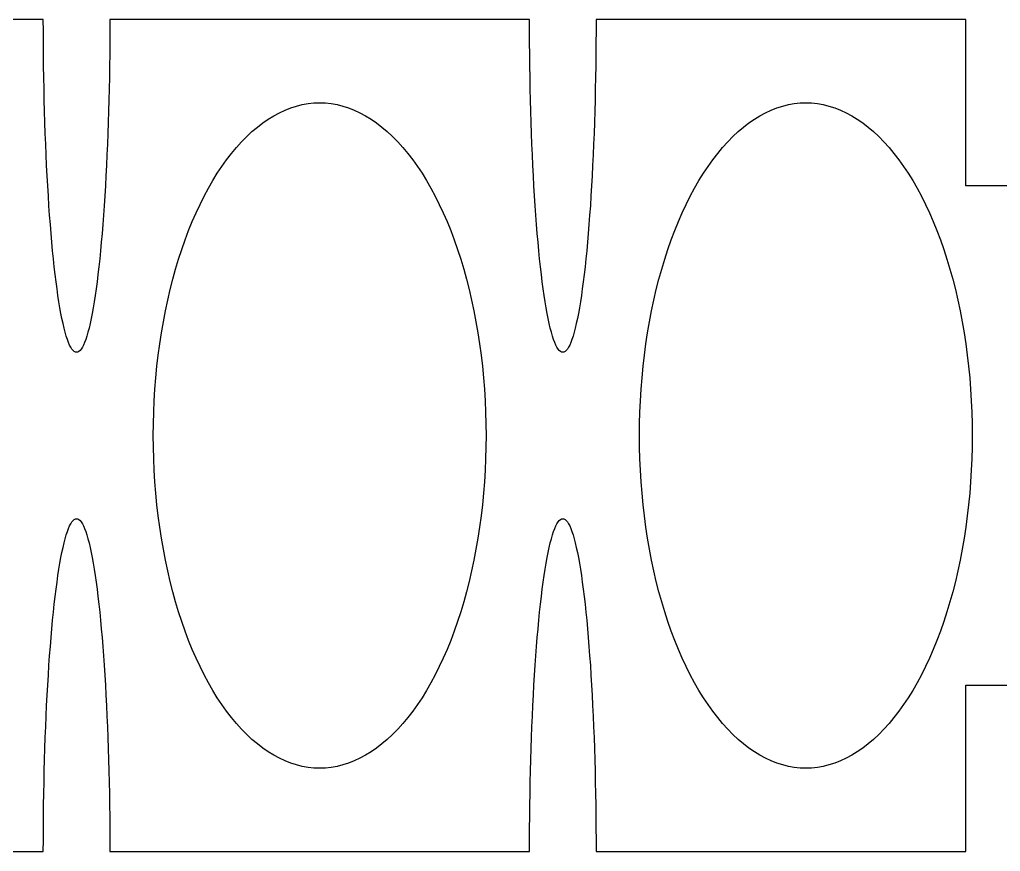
# Model space of a CAD drawing. Header units: metres. Extents: x -317 to 317, y -178 to -110.
# Drawn here: x -154.2 to -115.88, y -142.5 to -110 of the extents above; entities that cross this region are included whole.
import ezdxf

# ---------------------------------------------------------------- set-up
doc = ezdxf.new("R2010")
doc.units = ezdxf.units.M

msp = doc.modelspace()

# ---------------------------------------------------------------- linework, layer by layer
for p, q in [((-153.276, -110), (-167.723, -110)), ((-153.275, -110.454), (-153.276, -110)), ((-150.676, -110), (-150.677, -110.454)), ((-134.279, -110), (-150.676, -110)), ((-134.278, -110.454), (-134.279, -110)), ((-131.679, -110), (-131.68, -110.454)), ((-117.232, -110), (-131.679, -110)), ((-117.232, -116.5), (-117.232, -110)), ((-153.273, -110.907), (-153.275, -110.454)), ((-150.677, -110.454), (-150.679, -110.907)), ((-134.276, -110.907), (-134.278, -110.454)), ((-131.68, -110.454), (-131.682, -110.907)), ((-153.269, -111.359), (-153.273, -110.907)), ((-150.679, -110.907), (-150.683, -111.359)), ((-134.272, -111.359), (-134.276, -110.907)), ((-131.682, -110.907), (-131.686, -111.359)), ((-153.264, -111.809), (-153.269, -111.359)), ((-150.683, -111.359), (-150.689, -111.809)), ((-134.267, -111.809), (-134.272, -111.359)), ((-131.686, -111.359), (-131.692, -111.809)), ((-153.257, -112.257), (-153.264, -111.809)), ((-150.689, -111.809), (-150.696, -112.257)), ((-134.259, -112.257), (-134.267, -111.809)), ((-131.692, -111.809), (-131.699, -112.257)), ((-153.248, -112.703), (-153.257, -112.257)), ((-150.696, -112.257), (-150.705, -112.703)), ((-134.251, -112.703), (-134.259, -112.257)), ((-131.699, -112.257), (-131.708, -112.703)), ((-153.238, -113.145), (-153.248, -112.703)), ((-150.705, -112.703), (-150.715, -113.145)), ((-134.241, -113.145), (-134.251, -112.703)), ((-131.708, -112.703), (-131.718, -113.145)), ((-153.226, -113.583), (-153.238, -113.145)), ((-150.715, -113.145), (-150.727, -113.583)), ((-143.606, -113.447), (-143.382, -113.377)), ((-143.382, -113.377), (-143.157, -113.321)), ((-143.157, -113.321), (-142.931, -113.282)), ((-142.931, -113.282), (-142.705, -113.258)), ((-142.705, -113.258), (-142.478, -113.25)), ((-142.478, -113.25), (-142.251, -113.258)), ((-142.251, -113.258), (-142.024, -113.282)), ((-142.024, -113.282), (-141.798, -113.321)), ((-141.798, -113.321), (-141.573, -113.377)), ((-141.573, -113.377), (-141.349, -113.447)), ((-134.229, -113.583), (-134.241, -113.145)), ((-131.718, -113.145), (-131.73, -113.583)), ((-124.609, -113.447), (-124.385, -113.377)), ((-124.385, -113.377), (-124.16, -113.321)), ((-124.16, -113.321), (-123.934, -113.282)), ((-123.934, -113.282), (-123.708, -113.258)), ((-123.708, -113.258), (-123.481, -113.25)), ((-123.481, -113.25), (-123.254, -113.258)), ((-123.254, -113.258), (-123.027, -113.282)), ((-123.027, -113.282), (-122.801, -113.321)), ((-122.801, -113.321), (-122.576, -113.377)), ((-122.576, -113.377), (-122.352, -113.447)), ((-153.213, -114.017), (-153.226, -113.583)), ((-150.727, -113.583), (-150.74, -114.017)), ((-144.486, -113.886), (-144.269, -113.754)), ((-144.269, -113.754), (-144.05, -113.636)), ((-144.05, -113.636), (-143.829, -113.534)), ((-143.829, -113.534), (-143.606, -113.447)), ((-141.349, -113.447), (-141.126, -113.534)), ((-141.126, -113.534), (-140.905, -113.636)), ((-140.905, -113.636), (-140.686, -113.754)), ((-140.686, -113.754), (-140.469, -113.886)), ((-134.216, -114.017), (-134.229, -113.583)), ((-131.73, -113.583), (-131.743, -114.017)), ((-125.489, -113.886), (-125.272, -113.754)), ((-125.272, -113.754), (-125.053, -113.636)), ((-125.053, -113.636), (-124.832, -113.534)), ((-124.832, -113.534), (-124.609, -113.447)), ((-122.352, -113.447), (-122.129, -113.534)), ((-122.129, -113.534), (-121.908, -113.636)), ((-121.908, -113.636), (-121.689, -113.754)), ((-121.689, -113.754), (-121.472, -113.886)), ((-153.198, -114.446), (-153.213, -114.017)), ((-150.74, -114.017), (-150.755, -114.446)), ((-145.122, -114.374), (-144.913, -114.197)), ((-144.913, -114.197), (-144.701, -114.034)), ((-144.701, -114.034), (-144.486, -113.886)), ((-140.469, -113.886), (-140.255, -114.034)), ((-140.255, -114.034), (-140.043, -114.197)), ((-140.043, -114.197), (-139.834, -114.374)), ((-134.201, -114.446), (-134.216, -114.017)), ((-131.743, -114.017), (-131.758, -114.446)), ((-126.124, -114.374), (-125.916, -114.197)), ((-125.916, -114.197), (-125.704, -114.034)), ((-125.704, -114.034), (-125.489, -113.886)), ((-121.472, -113.886), (-121.258, -114.034)), ((-121.258, -114.034), (-121.046, -114.197)), ((-121.046, -114.197), (-120.837, -114.374)), ((-153.182, -114.87), (-153.198, -114.446)), ((-150.755, -114.446), (-150.771, -114.87)), ((-145.529, -114.772), (-145.327, -114.566)), ((-145.327, -114.566), (-145.122, -114.374)), ((-139.834, -114.374), (-139.628, -114.566)), ((-139.628, -114.566), (-139.426, -114.772)), ((-134.185, -114.87), (-134.201, -114.446)), ((-131.758, -114.446), (-131.774, -114.87)), ((-126.532, -114.772), (-126.33, -114.566)), ((-126.33, -114.566), (-126.124, -114.374)), ((-120.837, -114.374), (-120.631, -114.566)), ((-120.631, -114.566), (-120.429, -114.772)), ((-153.164, -115.288), (-153.182, -114.87)), ((-150.771, -114.87), (-150.789, -115.288)), ((-145.728, -114.992), (-145.529, -114.772)), ((-139.426, -114.772), (-139.228, -114.992)), ((-134.167, -115.288), (-134.185, -114.87)), ((-131.774, -114.87), (-131.792, -115.288)), ((-126.731, -114.992), (-126.532, -114.772)), ((-120.429, -114.772), (-120.231, -114.992)), ((-153.145, -115.699), (-153.164, -115.288)), ((-150.789, -115.288), (-150.808, -115.699)), ((-146.112, -115.473), (-145.922, -115.225)), ((-145.922, -115.225), (-145.728, -114.992)), ((-139.228, -114.992), (-139.033, -115.225)), ((-139.033, -115.225), (-138.843, -115.473)), ((-134.148, -115.699), (-134.167, -115.288)), ((-131.792, -115.288), (-131.811, -115.699)), ((-127.115, -115.473), (-126.925, -115.225)), ((-126.925, -115.225), (-126.731, -114.992)), ((-120.231, -114.992), (-120.036, -115.225)), ((-120.036, -115.225), (-119.846, -115.473)), ((-153.124, -116.103), (-153.145, -115.699)), ((-150.808, -115.699), (-150.828, -116.103)), ((-146.48, -116.006), (-146.298, -115.733)), ((-146.298, -115.733), (-146.112, -115.473)), ((-138.843, -115.473), (-138.657, -115.733)), ((-138.657, -115.733), (-138.476, -116.006)), ((-134.127, -116.103), (-134.148, -115.699)), ((-131.811, -115.699), (-131.831, -116.103)), ((-127.483, -116.006), (-127.301, -115.733)), ((-127.301, -115.733), (-127.115, -115.473)), ((-119.846, -115.473), (-119.66, -115.733)), ((-119.66, -115.733), (-119.479, -116.006)), ((-153.102, -116.5), (-153.124, -116.103)), ((-150.828, -116.103), (-150.85, -116.5)), ((-146.656, -116.291), (-146.48, -116.006)), ((-138.476, -116.006), (-138.3, -116.291)), ((-134.105, -116.5), (-134.127, -116.103)), ((-131.831, -116.103), (-131.853, -116.5)), ((-127.659, -116.291), (-127.483, -116.006)), ((-119.479, -116.006), (-119.303, -116.291)), ((-153.079, -116.889), (-153.102, -116.5)), ((-150.85, -116.5), (-150.874, -116.889)), ((-146.827, -116.589), (-146.656, -116.291)), ((-138.3, -116.291), (-138.128, -116.589)), ((-134.082, -116.889), (-134.105, -116.5)), ((-131.853, -116.5), (-131.877, -116.889)), ((-127.83, -116.589), (-127.659, -116.291)), ((-119.303, -116.291), (-119.131, -116.589)), ((-115.108, -116.5), (-117.232, -116.5)), ((-146.993, -116.899), (-146.827, -116.589)), ((-138.128, -116.589), (-137.962, -116.899)), ((-127.996, -116.899), (-127.83, -116.589)), ((-119.131, -116.589), (-118.965, -116.899)), ((-153.054, -117.27), (-153.079, -116.889)), ((-150.874, -116.889), (-150.899, -117.27)), ((-147.308, -117.551), (-147.153, -117.219)), ((-147.153, -117.219), (-146.993, -116.899)), ((-137.962, -116.899), (-137.802, -117.219)), ((-137.802, -117.219), (-137.647, -117.551)), ((-134.057, -117.27), (-134.082, -116.889)), ((-131.877, -116.889), (-131.901, -117.27)), ((-128.311, -117.551), (-128.156, -117.219)), ((-128.156, -117.219), (-127.996, -116.899)), ((-118.965, -116.899), (-118.805, -117.219)), ((-118.805, -117.219), (-118.65, -117.551)), ((-153.028, -117.641), (-153.054, -117.27)), ((-153.001, -118.004), (-153.028, -117.641)), ((-150.925, -117.641), (-150.952, -118.004)), ((-150.899, -117.27), (-150.925, -117.641)), ((-147.457, -117.894), (-147.308, -117.551)), ((-137.647, -117.551), (-137.498, -117.894)), ((-134.031, -117.641), (-134.057, -117.27)), ((-134.004, -118.004), (-134.031, -117.641)), ((-131.928, -117.641), (-131.955, -118.004)), ((-131.901, -117.27), (-131.928, -117.641)), ((-128.46, -117.894), (-128.311, -117.551)), ((-118.65, -117.551), (-118.501, -117.894)), ((-152.972, -118.356), (-153.001, -118.004)), ((-150.952, -118.004), (-150.98, -118.356)), ((-147.6, -118.246), (-147.457, -117.894)), ((-137.498, -117.894), (-137.356, -118.246)), ((-133.975, -118.356), (-134.004, -118.004)), ((-131.955, -118.004), (-131.983, -118.356)), ((-128.603, -118.246), (-128.46, -117.894)), ((-118.501, -117.894), (-118.359, -118.246)), ((-152.942, -118.699), (-152.972, -118.356)), ((-150.98, -118.356), (-151.01, -118.699)), ((-147.736, -118.609), (-147.6, -118.246)), ((-137.356, -118.246), (-137.219, -118.609)), ((-133.945, -118.699), (-133.975, -118.356)), ((-131.983, -118.356), (-132.013, -118.699)), ((-128.739, -118.609), (-128.603, -118.246)), ((-118.359, -118.246), (-118.222, -118.609)), ((-152.911, -119.031), (-152.942, -118.699)), ((-151.01, -118.699), (-151.041, -119.031)), ((-147.866, -118.98), (-147.736, -118.609)), ((-137.219, -118.609), (-137.089, -118.98)), ((-133.914, -119.031), (-133.945, -118.699)), ((-132.013, -118.699), (-132.044, -119.031)), ((-128.869, -118.98), (-128.739, -118.609)), ((-118.222, -118.609), (-118.092, -118.98)), ((-152.879, -119.351), (-152.911, -119.031)), ((-151.041, -119.031), (-151.073, -119.351)), ((-147.99, -119.361), (-147.866, -118.98)), ((-137.089, -118.98), (-136.965, -119.361)), ((-133.882, -119.351), (-133.914, -119.031)), ((-132.044, -119.031), (-132.076, -119.351)), ((-128.993, -119.361), (-128.869, -118.98)), ((-118.092, -118.98), (-117.968, -119.361)), ((-152.846, -119.661), (-152.879, -119.351)), ((-151.073, -119.351), (-151.106, -119.661)), ((-148.107, -119.75), (-147.99, -119.361)), ((-136.965, -119.361), (-136.849, -119.75)), ((-133.849, -119.661), (-133.882, -119.351)), ((-132.076, -119.351), (-132.109, -119.661)), ((-129.11, -119.75), (-128.993, -119.361)), ((-117.968, -119.361), (-117.852, -119.75)), ((-152.812, -119.959), (-152.846, -119.661)), ((-151.106, -119.661), (-151.141, -119.959)), ((-148.217, -120.147), (-148.107, -119.75)), ((-136.849, -119.75), (-136.739, -120.147)), ((-133.815, -119.959), (-133.849, -119.661)), ((-132.109, -119.661), (-132.144, -119.959)), ((-129.22, -120.147), (-129.11, -119.75)), ((-117.852, -119.75), (-117.742, -120.147)), ((-152.777, -120.244), (-152.812, -119.959)), ((-152.74, -120.517), (-152.777, -120.244)), ((-151.176, -120.244), (-151.212, -120.517)), ((-151.141, -119.959), (-151.176, -120.244)), ((-148.32, -120.551), (-148.217, -120.147)), ((-136.739, -120.147), (-136.636, -120.551)), ((-133.78, -120.244), (-133.815, -119.959)), ((-133.743, -120.517), (-133.78, -120.244)), ((-132.179, -120.244), (-132.215, -120.517)), ((-132.144, -119.959), (-132.179, -120.244)), ((-129.323, -120.551), (-129.22, -120.147)), ((-117.742, -120.147), (-117.639, -120.551)), ((-152.703, -120.777), (-152.74, -120.517)), ((-151.212, -120.517), (-151.249, -120.777)), ((-148.416, -120.962), (-148.32, -120.551)), ((-136.636, -120.551), (-136.54, -120.962)), ((-133.706, -120.777), (-133.743, -120.517)), ((-132.215, -120.517), (-132.252, -120.777)), ((-129.419, -120.962), (-129.323, -120.551)), ((-117.639, -120.551), (-117.543, -120.962)), ((-152.665, -121.025), (-152.703, -120.777)), ((-152.626, -121.258), (-152.665, -121.025)), ((-151.287, -121.025), (-151.326, -121.258)), ((-151.249, -120.777), (-151.287, -121.025)), ((-148.504, -121.38), (-148.416, -120.962)), ((-136.54, -120.962), (-136.451, -121.38)), ((-133.668, -121.025), (-133.706, -120.777)), ((-133.629, -121.258), (-133.668, -121.025)), ((-132.29, -121.025), (-132.329, -121.258)), ((-132.252, -120.777), (-132.29, -121.025)), ((-129.507, -121.38), (-129.419, -120.962)), ((-117.543, -120.962), (-117.454, -121.38)), ((-152.587, -121.478), (-152.626, -121.258)), ((-152.546, -121.684), (-152.587, -121.478)), ((-151.366, -121.478), (-151.406, -121.684)), ((-151.326, -121.258), (-151.366, -121.478)), ((-148.586, -121.804), (-148.504, -121.38)), ((-136.451, -121.38), (-136.37, -121.804)), ((-133.59, -121.478), (-133.629, -121.258)), ((-133.549, -121.684), (-133.59, -121.478)), ((-132.369, -121.478), (-132.409, -121.684)), ((-132.329, -121.258), (-132.369, -121.478)), ((-129.589, -121.804), (-129.507, -121.38)), ((-117.454, -121.38), (-117.373, -121.804)), ((-152.505, -121.876), (-152.546, -121.684)), ((-151.406, -121.684), (-151.448, -121.876)), ((-148.66, -122.233), (-148.586, -121.804)), ((-136.37, -121.804), (-136.296, -122.233)), ((-133.508, -121.876), (-133.549, -121.684)), ((-132.409, -121.684), (-132.45, -121.876)), ((-129.663, -122.233), (-129.589, -121.804)), ((-117.373, -121.804), (-117.299, -122.233)), ((-152.463, -122.053), (-152.505, -121.876)), ((-152.421, -122.216), (-152.463, -122.053)), ((-152.378, -122.364), (-152.421, -122.216)), ((-151.532, -122.216), (-151.575, -122.364)), ((-151.489, -122.053), (-151.532, -122.216)), ((-151.448, -121.876), (-151.489, -122.053)), ((-148.726, -122.667), (-148.66, -122.233)), ((-136.296, -122.233), (-136.23, -122.667)), ((-133.466, -122.053), (-133.508, -121.876)), ((-133.424, -122.216), (-133.466, -122.053)), ((-133.381, -122.364), (-133.424, -122.216)), ((-132.535, -122.216), (-132.578, -122.364)), ((-132.492, -122.053), (-132.535, -122.216)), ((-132.45, -121.876), (-132.492, -122.053)), ((-129.729, -122.667), (-129.663, -122.233)), ((-117.299, -122.233), (-117.233, -122.667)), ((-152.335, -122.496), (-152.378, -122.364)), ((-152.291, -122.614), (-152.335, -122.496)), ((-152.247, -122.716), (-152.291, -122.614)), ((-151.662, -122.614), (-151.706, -122.716)), ((-151.618, -122.496), (-151.662, -122.614)), ((-151.575, -122.364), (-151.618, -122.496)), ((-133.338, -122.496), (-133.381, -122.364)), ((-133.294, -122.614), (-133.338, -122.496)), ((-133.25, -122.716), (-133.294, -122.614)), ((-132.665, -122.614), (-132.709, -122.716)), ((-132.621, -122.496), (-132.665, -122.614)), ((-132.578, -122.364), (-132.621, -122.496)), ((-152.202, -122.803), (-152.247, -122.716)), ((-152.157, -122.873), (-152.202, -122.803)), ((-152.112, -122.929), (-152.157, -122.873)), ((-152.067, -122.968), (-152.112, -122.929)), ((-152.022, -122.992), (-152.067, -122.968)), ((-151.976, -123), (-152.022, -122.992)), ((-151.931, -122.992), (-151.976, -123)), ((-151.886, -122.968), (-151.931, -122.992)), ((-151.84, -122.929), (-151.886, -122.968)), ((-151.795, -122.873), (-151.84, -122.929)), ((-151.751, -122.803), (-151.795, -122.873)), ((-151.706, -122.716), (-151.751, -122.803)), ((-148.785, -123.105), (-148.726, -122.667)), ((-136.23, -122.667), (-136.171, -123.105)), ((-133.205, -122.803), (-133.25, -122.716)), ((-133.16, -122.873), (-133.205, -122.803)), ((-133.115, -122.929), (-133.16, -122.873)), ((-133.07, -122.968), (-133.115, -122.929)), ((-133.025, -122.992), (-133.07, -122.968)), ((-132.979, -123), (-133.025, -122.992)), ((-132.934, -122.992), (-132.979, -123)), ((-132.889, -122.968), (-132.934, -122.992)), ((-132.843, -122.929), (-132.889, -122.968)), ((-132.798, -122.873), (-132.843, -122.929)), ((-132.753, -122.803), (-132.798, -122.873)), ((-132.709, -122.716), (-132.753, -122.803)), ((-129.788, -123.105), (-129.729, -122.667)), ((-117.233, -122.667), (-117.174, -123.105)), ((-148.836, -123.547), (-148.785, -123.105)), ((-136.171, -123.105), (-136.12, -123.547)), ((-129.839, -123.547), (-129.788, -123.105)), ((-117.174, -123.105), (-117.123, -123.547)), ((-148.879, -123.993), (-148.836, -123.547)), ((-136.12, -123.547), (-136.076, -123.993)), ((-129.882, -123.993), (-129.839, -123.547)), ((-117.123, -123.547), (-117.079, -123.993)), ((-148.914, -124.441), (-148.879, -123.993)), ((-136.076, -123.993), (-136.041, -124.441)), ((-129.917, -124.441), (-129.882, -123.993)), ((-117.079, -123.993), (-117.044, -124.441)), ((-148.942, -124.891), (-148.914, -124.441)), ((-136.041, -124.441), (-136.013, -124.891)), ((-129.945, -124.891), (-129.917, -124.441)), ((-117.044, -124.441), (-117.016, -124.891)), ((-148.962, -125.343), (-148.942, -124.891)), ((-136.013, -124.891), (-135.994, -125.343)), ((-129.965, -125.343), (-129.945, -124.891)), ((-117.016, -124.891), (-116.997, -125.343)), ((-148.974, -125.796), (-148.962, -125.343)), ((-135.994, -125.343), (-135.982, -125.796)), ((-129.977, -125.796), (-129.965, -125.343)), ((-116.997, -125.343), (-116.985, -125.796)), ((-148.978, -126.25), (-148.974, -125.796)), ((-135.982, -125.796), (-135.978, -126.25)), ((-129.981, -126.25), (-129.977, -125.796)), ((-116.985, -125.796), (-116.981, -126.25)), ((-148.974, -126.704), (-148.978, -126.25)), ((-135.978, -126.25), (-135.982, -126.704)), ((-129.977, -126.704), (-129.981, -126.25)), ((-116.981, -126.25), (-116.985, -126.704)), ((-148.962, -127.157), (-148.974, -126.704)), ((-135.982, -126.704), (-135.994, -127.157)), ((-129.965, -127.157), (-129.977, -126.704)), ((-116.985, -126.704), (-116.997, -127.157)), ((-148.942, -127.609), (-148.962, -127.157)), ((-135.994, -127.157), (-136.013, -127.609)), ((-129.945, -127.609), (-129.965, -127.157)), ((-116.997, -127.157), (-117.016, -127.609)), ((-148.914, -128.059), (-148.942, -127.609)), ((-136.013, -127.609), (-136.041, -128.059)), ((-129.917, -128.059), (-129.945, -127.609)), ((-117.016, -127.609), (-117.044, -128.059)), ((-148.879, -128.507), (-148.914, -128.059)), ((-136.041, -128.059), (-136.076, -128.507)), ((-129.882, -128.507), (-129.917, -128.059)), ((-117.044, -128.059), (-117.079, -128.507)), ((-148.836, -128.953), (-148.879, -128.507)), ((-136.076, -128.507), (-136.12, -128.953)), ((-129.839, -128.953), (-129.882, -128.507)), ((-117.079, -128.507), (-117.123, -128.953)), ((-148.785, -129.395), (-148.836, -128.953)), ((-136.12, -128.953), (-136.171, -129.395)), ((-129.788, -129.395), (-129.839, -128.953)), ((-117.123, -128.953), (-117.174, -129.395)), ((-152.067, -129.532), (-152.022, -129.508)), ((-152.022, -129.508), (-151.976, -129.5)), ((-151.976, -129.5), (-151.931, -129.508)), ((-151.931, -129.508), (-151.886, -129.532)), ((-148.726, -129.833), (-148.785, -129.395)), ((-136.171, -129.395), (-136.23, -129.833)), ((-133.07, -129.532), (-133.025, -129.508)), ((-133.025, -129.508), (-132.979, -129.5)), ((-132.979, -129.5), (-132.934, -129.508)), ((-132.934, -129.508), (-132.889, -129.532)), ((-129.729, -129.833), (-129.788, -129.395)), ((-117.174, -129.395), (-117.233, -129.833)), ((-152.335, -130.004), (-152.291, -129.886)), ((-152.291, -129.886), (-152.247, -129.784)), ((-152.247, -129.784), (-152.202, -129.697)), ((-152.202, -129.697), (-152.157, -129.627)), ((-152.157, -129.627), (-152.112, -129.571)), ((-152.112, -129.571), (-152.067, -129.532)), ((-151.886, -129.532), (-151.84, -129.571)), ((-151.84, -129.571), (-151.795, -129.627)), ((-151.795, -129.627), (-151.751, -129.697)), ((-151.751, -129.697), (-151.706, -129.784)), ((-151.706, -129.784), (-151.662, -129.886)), ((-151.662, -129.886), (-151.618, -130.004)), ((-148.66, -130.267), (-148.726, -129.833)), ((-136.23, -129.833), (-136.296, -130.267)), ((-133.338, -130.004), (-133.294, -129.886)), ((-133.294, -129.886), (-133.25, -129.784)), ((-133.25, -129.784), (-133.205, -129.697)), ((-133.205, -129.697), (-133.16, -129.627)), ((-133.16, -129.627), (-133.115, -129.571)), ((-133.115, -129.571), (-133.07, -129.532)), ((-132.889, -129.532), (-132.843, -129.571)), ((-132.843, -129.571), (-132.798, -129.627)), ((-132.798, -129.627), (-132.753, -129.697)), ((-132.753, -129.697), (-132.709, -129.784)), ((-132.709, -129.784), (-132.665, -129.886)), ((-132.665, -129.886), (-132.621, -130.004)), ((-129.663, -130.267), (-129.729, -129.833)), ((-117.233, -129.833), (-117.299, -130.267)), ((-152.463, -130.447), (-152.421, -130.284)), ((-152.421, -130.284), (-152.378, -130.136)), ((-152.378, -130.136), (-152.335, -130.004)), ((-151.618, -130.004), (-151.575, -130.136)), ((-151.575, -130.136), (-151.532, -130.284)), ((-151.532, -130.284), (-151.489, -130.447)), ((-148.586, -130.696), (-148.66, -130.267)), ((-136.296, -130.267), (-136.37, -130.696)), ((-133.466, -130.447), (-133.424, -130.284)), ((-133.424, -130.284), (-133.381, -130.136)), ((-133.381, -130.136), (-133.338, -130.004)), ((-132.621, -130.004), (-132.578, -130.136)), ((-132.578, -130.136), (-132.535, -130.284)), ((-132.535, -130.284), (-132.492, -130.447)), ((-129.589, -130.696), (-129.663, -130.267)), ((-117.299, -130.267), (-117.373, -130.696)), ((-152.546, -130.816), (-152.505, -130.624)), ((-152.505, -130.624), (-152.463, -130.447)), ((-151.489, -130.447), (-151.448, -130.624)), ((-151.448, -130.624), (-151.406, -130.816)), ((-133.549, -130.816), (-133.508, -130.624)), ((-133.508, -130.624), (-133.466, -130.447)), ((-132.492, -130.447), (-132.45, -130.624)), ((-132.45, -130.624), (-132.409, -130.816)), ((-152.626, -131.242), (-152.587, -131.022)), ((-152.587, -131.022), (-152.546, -130.816)), ((-151.406, -130.816), (-151.366, -131.022)), ((-151.366, -131.022), (-151.326, -131.242)), ((-148.504, -131.12), (-148.586, -130.696)), ((-136.37, -130.696), (-136.451, -131.12)), ((-133.629, -131.242), (-133.59, -131.022)), ((-133.59, -131.022), (-133.549, -130.816)), ((-132.409, -130.816), (-132.369, -131.022)), ((-132.369, -131.022), (-132.329, -131.242)), ((-129.507, -131.12), (-129.589, -130.696)), ((-117.373, -130.696), (-117.454, -131.12)), ((-152.665, -131.475), (-152.626, -131.242)), ((-151.326, -131.242), (-151.287, -131.475)), ((-148.416, -131.538), (-148.504, -131.12)), ((-136.451, -131.12), (-136.54, -131.538)), ((-133.668, -131.475), (-133.629, -131.242)), ((-132.329, -131.242), (-132.29, -131.475)), ((-129.419, -131.538), (-129.507, -131.12)), ((-117.454, -131.12), (-117.543, -131.538)), ((-152.74, -131.983), (-152.703, -131.723)), ((-152.703, -131.723), (-152.665, -131.475)), ((-151.287, -131.475), (-151.249, -131.723)), ((-151.249, -131.723), (-151.212, -131.983)), ((-148.32, -131.949), (-148.416, -131.538)), ((-136.54, -131.538), (-136.636, -131.949)), ((-133.743, -131.983), (-133.706, -131.723)), ((-133.706, -131.723), (-133.668, -131.475)), ((-132.29, -131.475), (-132.252, -131.723)), ((-132.252, -131.723), (-132.215, -131.983)), ((-129.323, -131.949), (-129.419, -131.538)), ((-117.543, -131.538), (-117.639, -131.949)), ((-152.777, -132.256), (-152.74, -131.983)), ((-151.212, -131.983), (-151.176, -132.256)), ((-148.217, -132.353), (-148.32, -131.949)), ((-136.636, -131.949), (-136.739, -132.353)), ((-133.78, -132.256), (-133.743, -131.983)), ((-132.215, -131.983), (-132.179, -132.256)), ((-129.22, -132.353), (-129.323, -131.949)), ((-117.639, -131.949), (-117.742, -132.353)), ((-152.846, -132.839), (-152.812, -132.541)), ((-152.812, -132.541), (-152.777, -132.256)), ((-151.176, -132.256), (-151.141, -132.541)), ((-151.141, -132.541), (-151.106, -132.839)), ((-148.107, -132.75), (-148.217, -132.353)), ((-136.739, -132.353), (-136.849, -132.75)), ((-133.849, -132.839), (-133.815, -132.541)), ((-133.815, -132.541), (-133.78, -132.256)), ((-132.179, -132.256), (-132.144, -132.541)), ((-132.144, -132.541), (-132.109, -132.839)), ((-129.11, -132.75), (-129.22, -132.353)), ((-117.742, -132.353), (-117.852, -132.75)), ((-152.879, -133.149), (-152.846, -132.839)), ((-151.106, -132.839), (-151.073, -133.149)), ((-147.99, -133.139), (-148.107, -132.75)), ((-136.849, -132.75), (-136.965, -133.139)), ((-133.882, -133.149), (-133.849, -132.839)), ((-132.109, -132.839), (-132.076, -133.149)), ((-128.993, -133.139), (-129.11, -132.75)), ((-117.852, -132.75), (-117.968, -133.139)), ((-152.911, -133.469), (-152.879, -133.149)), ((-151.073, -133.149), (-151.041, -133.469)), ((-147.866, -133.52), (-147.99, -133.139)), ((-136.965, -133.139), (-137.089, -133.52)), ((-133.914, -133.469), (-133.882, -133.149)), ((-132.076, -133.149), (-132.044, -133.469)), ((-128.869, -133.52), (-128.993, -133.139)), ((-117.968, -133.139), (-118.092, -133.52)), ((-152.942, -133.801), (-152.911, -133.469)), ((-151.041, -133.469), (-151.01, -133.801)), ((-147.736, -133.891), (-147.866, -133.52)), ((-137.089, -133.52), (-137.219, -133.891)), ((-133.945, -133.801), (-133.914, -133.469)), ((-132.044, -133.469), (-132.013, -133.801)), ((-128.739, -133.891), (-128.869, -133.52)), ((-118.092, -133.52), (-118.222, -133.891)), ((-152.972, -134.144), (-152.942, -133.801)), ((-151.01, -133.801), (-150.98, -134.144)), ((-147.6, -134.254), (-147.736, -133.891)), ((-137.219, -133.891), (-137.356, -134.254)), ((-133.975, -134.144), (-133.945, -133.801)), ((-132.013, -133.801), (-131.983, -134.144)), ((-128.603, -134.254), (-128.739, -133.891)), ((-118.222, -133.891), (-118.359, -134.254)), ((-153.028, -134.859), (-153.001, -134.496)), ((-153.001, -134.496), (-152.972, -134.144)), ((-150.98, -134.144), (-150.952, -134.496)), ((-150.952, -134.496), (-150.925, -134.859)), ((-147.457, -134.606), (-147.6, -134.254)), ((-137.356, -134.254), (-137.498, -134.606)), ((-134.031, -134.859), (-134.004, -134.496)), ((-134.004, -134.496), (-133.975, -134.144)), ((-131.983, -134.144), (-131.955, -134.496)), ((-131.955, -134.496), (-131.928, -134.859)), ((-128.46, -134.606), (-128.603, -134.254)), ((-118.359, -134.254), (-118.501, -134.606)), ((-153.054, -135.23), (-153.028, -134.859)), ((-150.925, -134.859), (-150.899, -135.23)), ((-147.308, -134.949), (-147.457, -134.606)), ((-137.498, -134.606), (-137.647, -134.949)), ((-134.057, -135.23), (-134.031, -134.859)), ((-131.928, -134.859), (-131.901, -135.23)), ((-128.311, -134.949), (-128.46, -134.606)), ((-118.501, -134.606), (-118.65, -134.949)), ((-153.079, -135.611), (-153.054, -135.23)), ((-150.899, -135.23), (-150.874, -135.611)), ((-147.153, -135.281), (-147.308, -134.949)), ((-137.647, -134.949), (-137.802, -135.281)), ((-134.082, -135.611), (-134.057, -135.23)), ((-131.901, -135.23), (-131.877, -135.611)), ((-128.156, -135.281), (-128.311, -134.949)), ((-118.65, -134.949), (-118.805, -135.281)), ((-153.102, -136), (-153.079, -135.611)), ((-150.874, -135.611), (-150.85, -136)), ((-146.993, -135.601), (-147.153, -135.281)), ((-146.827, -135.911), (-146.993, -135.601)), ((-137.962, -135.601), (-138.128, -135.911)), ((-137.802, -135.281), (-137.962, -135.601)), ((-134.105, -136), (-134.082, -135.611)), ((-131.877, -135.611), (-131.853, -136)), ((-127.996, -135.601), (-128.156, -135.281)), ((-127.83, -135.911), (-127.996, -135.601)), ((-118.965, -135.601), (-119.131, -135.911)), ((-118.805, -135.281), (-118.965, -135.601)), ((-153.124, -136.397), (-153.102, -136)), ((-150.85, -136), (-150.828, -136.397)), ((-146.656, -136.209), (-146.827, -135.911)), ((-138.128, -135.911), (-138.3, -136.209)), ((-134.127, -136.397), (-134.105, -136)), ((-131.853, -136), (-131.831, -136.397)), ((-127.659, -136.209), (-127.83, -135.911)), ((-119.131, -135.911), (-119.303, -136.209)), ((-117.232, -142.5), (-117.232, -136)), ((-117.232, -136), (-115.108, -136)), ((-153.145, -136.801), (-153.124, -136.397)), ((-150.828, -136.397), (-150.808, -136.801)), ((-146.48, -136.494), (-146.656, -136.209)), ((-138.3, -136.209), (-138.476, -136.494)), ((-134.148, -136.801), (-134.127, -136.397)), ((-131.831, -136.397), (-131.811, -136.801)), ((-127.483, -136.494), (-127.659, -136.209)), ((-119.303, -136.209), (-119.479, -136.494)), ((-153.164, -137.212), (-153.145, -136.801)), ((-150.808, -136.801), (-150.789, -137.212)), ((-146.298, -136.767), (-146.48, -136.494)), ((-146.112, -137.027), (-146.298, -136.767)), ((-138.657, -136.767), (-138.843, -137.027)), ((-138.476, -136.494), (-138.657, -136.767)), ((-134.167, -137.212), (-134.148, -136.801)), ((-131.811, -136.801), (-131.792, -137.212)), ((-127.301, -136.767), (-127.483, -136.494)), ((-127.115, -137.027), (-127.301, -136.767)), ((-119.66, -136.767), (-119.846, -137.027)), ((-119.479, -136.494), (-119.66, -136.767)), ((-145.922, -137.275), (-146.112, -137.027)), ((-138.843, -137.027), (-139.033, -137.275)), ((-126.925, -137.275), (-127.115, -137.027)), ((-119.846, -137.027), (-120.036, -137.275)), ((-153.182, -137.63), (-153.164, -137.212)), ((-150.789, -137.212), (-150.771, -137.63)), ((-145.728, -137.508), (-145.922, -137.275)), ((-145.529, -137.728), (-145.728, -137.508)), ((-139.228, -137.508), (-139.426, -137.728)), ((-139.033, -137.275), (-139.228, -137.508)), ((-134.185, -137.63), (-134.167, -137.212)), ((-131.792, -137.212), (-131.774, -137.63)), ((-126.731, -137.508), (-126.925, -137.275)), ((-126.532, -137.728), (-126.731, -137.508)), ((-120.231, -137.508), (-120.429, -137.728)), ((-120.036, -137.275), (-120.231, -137.508)), ((-153.198, -138.054), (-153.182, -137.63)), ((-150.771, -137.63), (-150.755, -138.054)), ((-145.327, -137.934), (-145.529, -137.728)), ((-145.122, -138.126), (-145.327, -137.934)), ((-139.628, -137.934), (-139.834, -138.126)), ((-139.426, -137.728), (-139.628, -137.934)), ((-134.201, -138.054), (-134.185, -137.63)), ((-131.774, -137.63), (-131.758, -138.054)), ((-126.33, -137.934), (-126.532, -137.728)), ((-126.124, -138.126), (-126.33, -137.934)), ((-120.631, -137.934), (-120.837, -138.126)), ((-120.429, -137.728), (-120.631, -137.934)), ((-153.213, -138.483), (-153.198, -138.054)), ((-150.755, -138.054), (-150.74, -138.483)), ((-144.913, -138.303), (-145.122, -138.126)), ((-144.701, -138.466), (-144.913, -138.303)), ((-140.043, -138.303), (-140.255, -138.466)), ((-139.834, -138.126), (-140.043, -138.303)), ((-134.216, -138.483), (-134.201, -138.054)), ((-131.758, -138.054), (-131.743, -138.483)), ((-125.916, -138.303), (-126.124, -138.126)), ((-125.704, -138.466), (-125.916, -138.303)), ((-121.046, -138.303), (-121.258, -138.466)), ((-120.837, -138.126), (-121.046, -138.303)), ((-153.226, -138.917), (-153.213, -138.483)), ((-150.74, -138.483), (-150.727, -138.917)), ((-144.486, -138.614), (-144.701, -138.466)), ((-144.269, -138.746), (-144.486, -138.614)), ((-140.469, -138.614), (-140.686, -138.746)), ((-140.255, -138.466), (-140.469, -138.614)), ((-134.229, -138.917), (-134.216, -138.483)), ((-131.743, -138.483), (-131.73, -138.917)), ((-125.489, -138.614), (-125.704, -138.466)), ((-125.272, -138.746), (-125.489, -138.614)), ((-121.472, -138.614), (-121.689, -138.746)), ((-121.258, -138.466), (-121.472, -138.614)), ((-153.238, -139.355), (-153.226, -138.917)), ((-150.727, -138.917), (-150.715, -139.355)), ((-144.05, -138.864), (-144.269, -138.746)), ((-143.829, -138.966), (-144.05, -138.864)), ((-143.606, -139.053), (-143.829, -138.966)), ((-143.382, -139.123), (-143.606, -139.053)), ((-141.349, -139.053), (-141.573, -139.123)), ((-141.126, -138.966), (-141.349, -139.053)), ((-140.905, -138.864), (-141.126, -138.966)), ((-140.686, -138.746), (-140.905, -138.864)), ((-134.241, -139.355), (-134.229, -138.917)), ((-131.73, -138.917), (-131.718, -139.355)), ((-125.053, -138.864), (-125.272, -138.746)), ((-124.832, -138.966), (-125.053, -138.864)), ((-124.609, -139.053), (-124.832, -138.966)), ((-124.385, -139.123), (-124.609, -139.053)), ((-122.352, -139.053), (-122.576, -139.123)), ((-122.129, -138.966), (-122.352, -139.053)), ((-121.908, -138.864), (-122.129, -138.966)), ((-121.689, -138.746), (-121.908, -138.864)), ((-153.248, -139.797), (-153.238, -139.355)), ((-150.715, -139.355), (-150.705, -139.797)), ((-143.157, -139.179), (-143.382, -139.123)), ((-142.931, -139.218), (-143.157, -139.179)), ((-142.705, -139.242), (-142.931, -139.218)), ((-142.478, -139.25), (-142.705, -139.242)), ((-142.251, -139.242), (-142.478, -139.25)), ((-142.024, -139.218), (-142.251, -139.242)), ((-141.798, -139.179), (-142.024, -139.218)), ((-141.573, -139.123), (-141.798, -139.179)), ((-134.251, -139.797), (-134.241, -139.355)), ((-131.718, -139.355), (-131.708, -139.797)), ((-124.16, -139.179), (-124.385, -139.123)), ((-123.934, -139.218), (-124.16, -139.179)), ((-123.708, -139.242), (-123.934, -139.218)), ((-123.481, -139.25), (-123.708, -139.242)), ((-123.254, -139.242), (-123.481, -139.25)), ((-123.027, -139.218), (-123.254, -139.242)), ((-122.801, -139.179), (-123.027, -139.218)), ((-122.576, -139.123), (-122.801, -139.179)), ((-153.257, -140.243), (-153.248, -139.797)), ((-150.705, -139.797), (-150.696, -140.243)), ((-134.259, -140.243), (-134.251, -139.797)), ((-131.708, -139.797), (-131.699, -140.243)), ((-153.264, -140.691), (-153.257, -140.243)), ((-150.696, -140.243), (-150.689, -140.691)), ((-134.267, -140.691), (-134.259, -140.243)), ((-131.699, -140.243), (-131.692, -140.691)), ((-153.269, -141.141), (-153.264, -140.691)), ((-150.689, -140.691), (-150.683, -141.141)), ((-134.272, -141.141), (-134.267, -140.691)), ((-131.692, -140.691), (-131.686, -141.141)), ((-153.273, -141.593), (-153.269, -141.141)), ((-150.683, -141.141), (-150.679, -141.593)), ((-134.276, -141.593), (-134.272, -141.141)), ((-131.686, -141.141), (-131.682, -141.593)), ((-153.275, -142.046), (-153.273, -141.593)), ((-150.679, -141.593), (-150.677, -142.046)), ((-134.278, -142.046), (-134.276, -141.593)), ((-131.682, -141.593), (-131.68, -142.046)), ((-153.276, -142.5), (-153.275, -142.046)), ((-150.677, -142.046), (-150.676, -142.5)), ((-134.279, -142.5), (-134.278, -142.046)), ((-131.68, -142.046), (-131.679, -142.5)), ((-167.723, -142.5), (-153.276, -142.5)), ((-150.676, -142.5), (-134.279, -142.5)), ((-131.679, -142.5), (-117.232, -142.5))]:
    msp.add_line(p, q)

doc.saveas('drawing.dxf')
